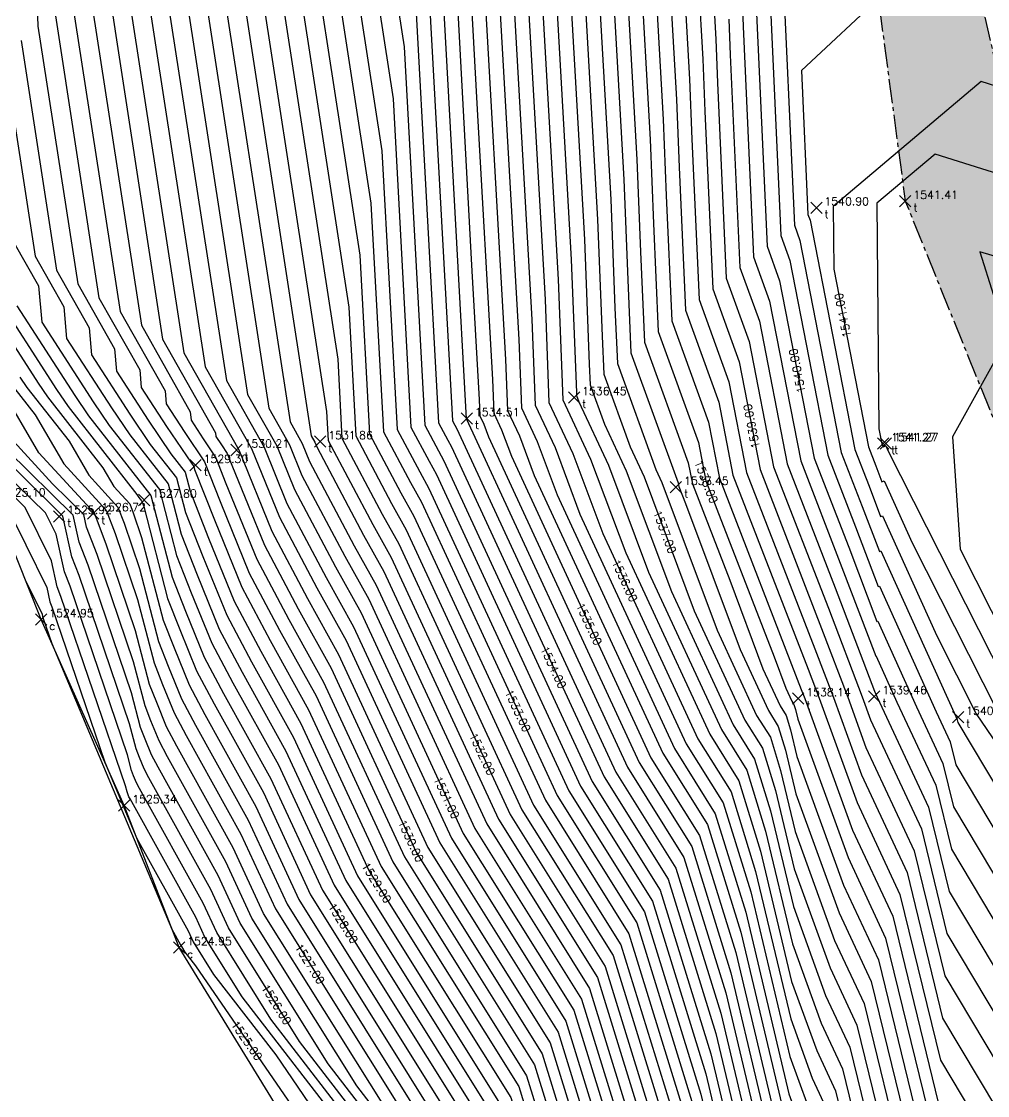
# Model space of a CAD drawing. Header units: metres. Extents: x 1097510 to 2158594, y 877039 to 1751652.
# Drawn here: x 1097671.12 to 1097701.29, y 877115.03 to 877148.58 of the extents above; entities that cross this region are included whole.
import ezdxf

# ---------------------------------------------------------------- set-up
doc = ezdxf.new("R2010")
doc.units = ezdxf.units.M
doc.linetypes.add('CENTER2', pattern=[1.125, 0.75, -0.125, 0.125, -0.125])
for name, color, linetype in [('C-TOPO-MAJR', 9, 'Continuous'), ('C-TOPO-MINR', 8, 'Continuous'), ('V-NODE', 1, 'Continuous'), ('V-NODE-TEXT', 11, 'Continuous'), ('Via', 7, 'CENTER2')]:
    doc.layers.add(name, color=color, linetype=linetype)
doc.styles.get("Standard").update_dxf_attribs({"font": 'simplex.shx'})

# ---------------------------------------------------------------- blocks, each defined once
blk = doc.blocks.new('*U7')
at = {"color": 0, "linetype": 'ByBlock', "lineweight": -2, "transparency": 16777216}
for p, q in [((-0.71, -0.71), (0.71, 0.71)), ((-0.71, 0.71), (0.71, -0.71))]:
    blk.add_line(p, q, dxfattribs=at)

msp = doc.modelspace()

# ---------------------------------------------------------------- hatches: boundary and pattern name
at = {"layer": 'Via', "transparency": 33554602}
h = msp.add_hatch(dxfattribs=at)
h.set_pattern_fill('AR-CONC', color=9, scale=0.01)
h.paths.add_polyline_path([(1097743.406, 877209.884), (1097742.789, 877207.774), (1097739.23, 877201.65), (1097731.624, 877194.237), (1097728.844, 877192.061), (1097723.938, 877187.976), (1097713.661, 877183.589), (1097708.774, 877180.942), (1097704.197, 877177.294), (1097702.283, 877175.792), (1097698.494, 877169.681), (1097697.048, 877167.117), (1097696.739, 877163), (1097696.405, 877157.375), (1097697.261, 877153.918), (1097698.725, 877142.966), (1097702.195, 877134.401), (1097704.278, 877131.959), (1097702.854, 877143.121), (1097701.527, 877147.394), (1097700.771, 877150.597), (1097699.626, 877157.377), (1097700.517, 877161.414), (1097700.209, 877165.197), (1097701.923, 877167.962), (1097702.662, 877170.388), (1097705.585, 877173.118), (1097707.902, 877176.215), (1097715.868, 877180.484), (1097721.42, 877182.884), (1097726.789, 877184.65), (1097730.424, 877188.426), (1097731.775, 877190.234), (1097734.3, 877192.055), (1097739.871, 877197.714), (1097745.847, 877205.636), (1097747.847, 877204.842), (1097752.597, 877208.238), (1097748.356, 877212.762), (1097746.929, 877210.428)])

# ---------------------------------------------------------------- linework, layer by layer
at = {"color": 7, "true_color": 0xf0f0f0, "elevation": 1524.878, "flags": 128}
msp.add_lwpolyline([(1097726.491, 877180.653), (1097717.986, 877167.963), (1097718.674, 877156.953), (1097720.55, 877148.199), (1097723.179, 877131.191), (1097727.699, 877108.578), (1097724.844, 877103.697), (1097712.386, 877106.545), (1097707.255, 877107.95), (1097699.484, 877109.577), (1097694.98, 877110.431), (1097691.399, 877111.264), (1097684.838, 877112.8), (1097681.402, 877113.693), (1097679.102, 877114.672), (1097676.039, 877119.653), (1097674.323, 877124.089), (1097671.729, 877129.899), (1097670.225, 877133.67)], dxfattribs=at)
at = {"layer": 'C-TOPO-MAJR', "color": 32, "linetype": 'Continuous', "lineweight": -3, "flags": 128}
for points, elevation in [([(1097697.526, 877183.166), (1097683.698, 877171.704), (1097681.858, 877171.351), (1097678.166, 877169.962), (1097677.544, 877169.242), (1097676.36, 877168.287), (1097676.193, 877168.277), (1097676.084, 877168.234), (1097675.711, 877167.145), (1097675.726, 877166.85), (1097675.725, 877166.478), (1097675.624, 877166.293), (1097675.824, 877165.232), (1097675.415, 877164.479), (1097675.843, 877152.066), (1097678.178, 877136.933), (1097679.091, 877135.322), (1097679.643, 877133.966), (1097680.928, 877131.548), (1097681.727, 877130.108), (1097684.914, 877123.222), (1097688.368, 877117.698), (1097690.274, 877111.527)], 1531), ([(1097697.378, 877179.648), (1097685.829, 877169.961), (1097682.405, 877167.123), (1097680.494, 877166.756), (1097680.468, 877166.744), (1097680.689, 877166.299), (1097680.534, 877166.007), (1097680.531, 877164.999), (1097679.931, 877163.9), (1097680.046, 877163.287), (1097679.811, 877162.853), (1097680.058, 877155.695), (1097682.031, 877142.91), (1097682.421, 877135.768), (1097683.263, 877134.184), (1097683.607, 877133.564), (1097687.848, 877124.401), (1097690.334, 877120.426), (1097692.182, 877114.443)], 1533), ([(1097693.337, 877177.939), (1097683.052, 877169.414), (1097680.977, 877169.015), (1097679.226, 877168.356), (1097678.516, 877167.535), (1097678.123, 877167.218), (1097678.132, 877167.03), (1097678.128, 877165.739), (1097677.778, 877165.096), (1097677.935, 877164.26), (1097677.613, 877163.666), (1097677.951, 877153.881), (1097680.648, 877136.402), (1097680.697, 877135.497), (1097682.096, 877132.866), (1097682.667, 877131.836), (1097686.381, 877123.811), (1097689.351, 877119.062), (1097691.559, 877111.914)], 1532), ([(1097697.02, 877177.668), (1097683.363, 877166.213), (1097683.29, 877165.681), (1097683.117, 877164.887), (1097682.935, 877164.544), (1097682.934, 877164.26), (1097682.085, 877162.703), (1097682.158, 877162.315), (1097682.009, 877162.041), (1097682.165, 877157.51), (1097683.414, 877149.419), (1097684.145, 877136.039), (1097684.43, 877135.502), (1097684.547, 877135.292), (1097689.315, 877124.991), (1097691.316, 877121.79), (1097692.805, 877116.971), (1097694.324, 877110.584)], 1534), ([(1097700.641, 877177.338), (1097696.941, 877174.141), (1097696.305, 877173.708), (1097688.476, 877167.141), (1097688.434, 877166.836), (1097688.17, 877165.624), (1097686.974, 877162.868), (1097686.858, 877162.097), (1097686.47, 877160.839), (1097686.339, 877160.411), (1097686.32, 877160.115), (1097687.47, 877139.897), (1097687.594, 877136.681), (1097688.34, 877135.09), (1097689.278, 877132.588), (1097692.248, 877126.17), (1097693.282, 877124.517), (1097694.051, 877122.029), (1097695.145, 877117.427), (1097695.817, 877115.576), (1097696.318, 877114.502)], 1536), ([(1097696.663, 877175.688), (1097685.919, 877166.677), (1097685.862, 877166.259), (1097685.5, 877164.595), (1097685.047, 877163.553), (1097685.004, 877163.262), (1097684.753, 877162.45), (1097684.239, 877161.506), (1097684.269, 877161.343), (1097684.207, 877161.228), (1097684.272, 877159.325), (1097684.797, 877155.927), (1097685.338, 877146.015), (1097685.829, 877137.396), (1097685.869, 877136.343), (1097686.113, 877135.822), (1097686.421, 877135.002), (1097690.781, 877125.581), (1097692.299, 877123.153), (1097693.428, 877119.5), (1097695.035, 877112.744)], 1535), ([(1097670.891, 877165.55), (1097671.123, 877163.109), (1097671.629, 877148.436), (1097672.871, 877140.385), (1097674.021, 877138.353), (1097674.081, 877137.658), (1097675.071, 877136.124), (1097675.781, 877135.076), (1097676.231, 877134.502), (1097676.384, 877133.912), (1097676.961, 877132.442), (1097677.763, 877130.475), (1097678.594, 877128.912), (1097679.847, 877126.652), (1097681.981, 877122.042), (1097686.403, 877114.971), (1097687.247, 877112.236), (1097689.327, 877105.87), (1097690.223, 877102.5), (1097692.352, 877096.639), (1097692.308, 877096.031), (1097693.773, 877091.547), (1097695.113, 877088.137), (1097696.319, 877085.46)], 1529), ([(1097688.212, 877158.214), (1097689.112, 877142.397), (1097689.252, 877138.753), (1097689.306, 877137.561), (1097690.128, 877135.293), (1097690.566, 877134.359), (1097692.135, 877130.173), (1097693.715, 877126.76), (1097694.265, 877125.881), (1097694.673, 877124.557), (1097695.256, 877122.11), (1097696.377, 877119.019), (1097697.214, 877117.228), (1097699.063, 877109.657)], 1537), ([(1097690.105, 877156.314), (1097690.754, 877144.898), (1097690.855, 877142.268), (1097691.007, 877138.893), (1097692.263, 877135.428), (1097692.497, 877134.229), (1097694.627, 877128.733), (1097694.992, 877127.758), (1097695.182, 877127.35), (1097695.247, 877127.245), (1097695.296, 877127.086), (1097695.366, 877126.793), (1097696.937, 877122.463), (1097698.11, 877119.953), (1097699.687, 877113.497)], 1538), ([(1097691.997, 877154.414), (1097692.396, 877147.399), (1097692.458, 877145.783), (1097692.708, 877140.225), (1097693.531, 877137.953), (1097694.188, 877134.585), (1097696.112, 877129.624), (1097696.929, 877127.474), (1097697.497, 877125.906), (1097699.006, 877122.678), (1097699.959, 877118.773), (1097703.262, 877113.243)], 1539), ([(1097673.736, 877150.251), (1097675.525, 877138.659), (1097677.18, 877135.735), (1097677.19, 877135.616), (1097677.36, 877135.354), (1097677.54, 877135.087), (1097677.682, 877134.725), (1097678.703, 877132.22), (1097679.761, 877130.23), (1097680.787, 877128.38), (1097683.448, 877122.632), (1097687.385, 877116.335), (1097688.761, 877111.882)], 1530), ([(1097694.061, 877149.297), (1097694.409, 877141.557), (1097694.8, 877140.478), (1097695.88, 877134.941), (1097696.957, 877132.163), (1097697.839, 877129.843), (1097697.865, 877129.853), (1097699.075, 877127.171), (1097699.901, 877125.403), (1097700.232, 877124.049), (1097705.429, 877115.346)], 1540), ([(1097701.811, 877146.479), (1097701.091, 877146.704), (1097696.472, 877142.8), (1097696.49, 877140.845), (1097697.572, 877135.298), (1097697.803, 877134.702), (1097697.992, 877134.204), (1097698.067, 877134.231), (1097698.939, 877132.298), (1097701.584, 877127.066)], 1541), ([(1097670.971, 877139.701), (1097672.782, 877136.894), (1097673.213, 877136.259), (1097675.157, 877133.777), (1097675.821, 877131.227), (1097676.24, 877130.159), (1097676.823, 877128.73), (1097677.427, 877127.594), (1097678.907, 877124.925), (1097680.514, 877121.452), (1097685.42, 877113.607), (1097685.734, 877112.59), (1097686.507, 877110.223), (1097687.714, 877105.684), (1097689.237, 877101.49), (1097689.165, 877100.468), (1097690.28, 877097.051), (1097691.302, 877094.453), (1097692.22, 877092.414)], 1528), ([(1097670.644, 877137.443), (1097671.542, 877136.297), (1097672.439, 877134.761), (1097673.762, 877133.317), (1097674.041, 877132.583), (1097674.743, 877130.521), (1097675.258, 877128.543), (1097675.519, 877127.876), (1097675.883, 877126.984), (1097676.259, 877126.276), (1097677.967, 877123.197), (1097679.047, 877120.863), (1097683.378, 877113.937), (1097684.109, 877112.989), (1097685.205, 877108.867), (1097686.123, 877106.34), (1097686.021, 877104.905), (1097686.788, 877102.556), (1097687.491, 877100.769), (1097688.122, 877099.367)], 1527), ([(1097684.024, 877106.321), (1097683.679, 877107.086), (1097683.296, 877108.061), (1097682.877, 877109.343), (1097683.009, 877111.19), (1097682.697, 877112.05), (1097682.324, 877113.454), (1097679.8, 877116.724), (1097677.581, 877120.273), (1097677.027, 877121.469), (1097675.092, 877124.958), (1097674.943, 877125.239), (1097674.798, 877125.593), (1097674.694, 877125.858), (1097674.49, 877126.644), (1097672.913, 877131.274), (1097672.691, 877131.856), (1097672.403, 877133.131), (1097669.915, 877135.582), (1097669.395, 877136.087)], 1526), ([(1097671.241, 877131.123), (1097671.758, 877130.066), (1097671.775, 877129.992), (1097671.785, 877129.964), (1097672.061, 877129.156), (1097675.816, 877120.23), (1097676.087, 877119.741), (1097676.114, 877119.683), (1097676.221, 877119.511), (1097676.55, 877119.085), (1097679.777, 877114.385), (1097679.734, 877113.78), (1097679.804, 877113.566), (1097679.868, 877113.402), (1097679.926, 877113.274)], 1525)]:
    msp.add_lwpolyline(points, dxfattribs=dict(at, elevation=elevation))
at = {"layer": 'C-TOPO-MINR', "color": 8, "linetype": 'Continuous', "lineweight": -3, "flags": 128}
for points, elevation in [([(1097696.691, 877183.79), (1097684.183, 877173.423), (1097682.519, 877173.102), (1097677.371, 877171.166), (1097676.814, 877170.522), (1097675.756, 877169.668), (1097675.285, 877169.639), (1097674.979, 877169.518), (1097674.294, 877167.514), (1097674.114, 877167.344), (1097674.12, 877166.6), (1097674.24, 877165.961), (1097673.767, 877165.089), (1097674.263, 877150.705), (1097676.188, 877138.228), (1097677.901, 877135.202), (1097678.938, 877132.657), (1097680.053, 877130.559), (1097681.022, 877128.812), (1097683.814, 877122.779), (1097687.631, 877116.676), (1097689.139, 877111.793)], 1530.25), ([(1097696.969, 877183.582), (1097684.022, 877172.85), (1097682.298, 877172.518), (1097677.636, 877170.765), (1097677.057, 877170.096), (1097675.957, 877169.207), (1097675.588, 877169.185), (1097675.347, 877169.09), (1097674.626, 877166.981), (1097674.576, 877166.934), (1097674.578, 877166.728), (1097674.768, 877165.718), (1097674.316, 877164.886), (1097674.79, 877151.158), (1097676.851, 877137.796), (1097678.297, 877135.242), (1097679.173, 877133.093), (1097680.345, 877130.889), (1097681.257, 877129.244), (1097684.181, 877122.927), (1097687.877, 877117.017), (1097689.518, 877111.704)], 1530.5), ([(1097697.248, 877183.374), (1097683.86, 877172.277), (1097682.078, 877171.935), (1097677.901, 877170.363), (1097677.3, 877169.669), (1097676.159, 877168.747), (1097675.89, 877168.731), (1097675.715, 877168.662), (1097675.119, 877166.917), (1097675.125, 877166.805), (1097675.124, 877166.663), (1097675.086, 877166.593), (1097675.296, 877165.475), (1097674.866, 877164.683), (1097675.317, 877151.612), (1097677.515, 877137.365), (1097678.694, 877135.282), (1097679.408, 877133.529), (1097680.637, 877131.218), (1097681.492, 877129.676), (1097684.548, 877123.074), (1097688.122, 877117.358), (1097689.896, 877111.616)], 1530.75), ([(1097697.805, 877182.958), (1097683.537, 877171.132), (1097681.638, 877170.767), (1097678.431, 877169.56), (1097677.787, 877168.815), (1097676.562, 877167.827), (1097676.495, 877167.823), (1097676.452, 877167.806), (1097676.304, 877167.373), (1097676.328, 877166.895), (1097676.326, 877166.293), (1097676.162, 877165.994), (1097676.351, 877164.989), (1097675.965, 877164.276), (1097676.37, 877152.519), (1097678.842, 877136.502), (1097679.487, 877135.362), (1097679.878, 877134.402), (1097681.22, 877131.877), (1097681.962, 877130.54), (1097685.281, 877123.369), (1097688.614, 877118.039), (1097690.653, 877111.439)], 1531.25), ([(1097697.092, 877181.929), (1097683.375, 877170.559), (1097681.417, 877170.183), (1097678.696, 877169.159), (1097678.03, 877168.389), (1097676.902, 877167.479), (1097676.929, 877166.94), (1097676.926, 877166.109), (1097676.701, 877165.695), (1097676.879, 877164.746), (1097676.514, 877164.073), (1097676.897, 877152.973), (1097679.505, 877136.071), (1097679.884, 877135.401), (1097680.113, 877134.838), (1097681.512, 877132.207), (1097682.197, 877130.972), (1097685.648, 877123.516), (1097688.859, 877118.38), (1097691.031, 877111.35)], 1531.5), ([(1097697.556, 877180.638), (1097689.583, 877173.95), (1097682.728, 877168.268), (1097680.536, 877167.847), (1097679.756, 877167.553), (1097679.291, 877167.016), (1097679.383, 877166.831), (1097679.334, 877166.739), (1097679.329, 877165.369), (1097678.855, 877164.498), (1097678.991, 877163.773), (1097678.712, 877163.26), (1097679.004, 877154.788), (1097681.339, 877139.656), (1097681.559, 877135.633), (1097682.679, 877133.525), (1097683.137, 877132.7), (1097687.114, 877124.106), (1097689.842, 877119.744), (1097691.871, 877113.178)], 1532.5), ([(1097695.214, 877179.934), (1097683.213, 877169.986), (1097681.197, 877169.599), (1097678.961, 877168.758), (1097678.273, 877167.962), (1097677.513, 877167.348), (1097677.531, 877166.985), (1097677.527, 877165.924), (1097677.239, 877165.396), (1097677.407, 877164.503), (1097677.064, 877163.87), (1097677.424, 877153.427), (1097680.168, 877135.639), (1097680.28, 877135.441), (1097680.348, 877135.275), (1097681.804, 877132.536), (1097682.432, 877131.404), (1097686.014, 877123.664), (1097689.105, 877118.721), (1097691.403, 877111.282)], 1531.75), ([(1097697.467, 877180.143), (1097687.706, 877171.956), (1097682.566, 877167.696), (1097680.316, 877167.263), (1097680.021, 877167.152), (1097679.845, 877166.949), (1097680.036, 877166.565), (1097679.934, 877166.373), (1097679.93, 877165.184), (1097679.393, 877164.199), (1097679.519, 877163.53), (1097679.262, 877163.057), (1097679.531, 877155.242), (1097681.685, 877141.283), (1097681.99, 877135.7), (1097682.971, 877133.854), (1097683.372, 877133.132), (1097687.481, 877124.254), (1097690.088, 877120.085), (1097692.026, 877113.81)], 1532.75), ([(1097697.288, 877179.153), (1097683.952, 877167.967), (1097682.243, 877166.55), (1097681.29, 877166.367), (1097681.197, 877166.325), (1097681.342, 877166.033), (1097681.134, 877165.641), (1097681.132, 877164.814), (1097680.47, 877163.6), (1097680.574, 877163.044), (1097680.361, 877162.65), (1097680.585, 877156.149), (1097682.376, 877144.537), (1097682.852, 877135.836), (1097683.555, 877134.513), (1097683.842, 877133.996), (1097688.214, 877124.548), (1097690.579, 877120.767), (1097692.338, 877115.075), (1097693.352, 877110.81)], 1533.25), ([(1097697.199, 877178.658), (1097682.085, 877165.98), (1097682.084, 877165.978), (1097681.925, 877165.906), (1097681.995, 877165.767), (1097681.735, 877165.275), (1097681.732, 877164.63), (1097681.008, 877163.301), (1097681.102, 877162.801), (1097680.91, 877162.447), (1097681.111, 877156.603), (1097682.722, 877146.164), (1097683.283, 877135.904), (1097683.847, 877134.843), (1097684.077, 877134.428), (1097688.581, 877124.696), (1097690.825, 877121.108), (1097692.493, 877115.707), (1097693.676, 877110.734)], 1533.5), ([(1097697.11, 877178.163), (1097682.724, 877166.097), (1097682.647, 877165.537), (1097682.633, 877165.473), (1097682.335, 877164.909), (1097682.333, 877164.445), (1097681.547, 877163.002), (1097681.63, 877162.558), (1097681.459, 877162.244), (1097681.638, 877157.056), (1097683.068, 877147.791), (1097683.714, 877135.971), (1097684.138, 877135.172), (1097684.312, 877134.86), (1097688.948, 877124.843), (1097691.071, 877121.449), (1097692.649, 877116.339), (1097694, 877110.659)], 1533.75), ([(1097700.593, 877177.704), (1097697.089, 877174.677), (1097696.395, 877174.203), (1097687.837, 877167.025), (1097687.791, 877166.692), (1097687.502, 877165.367), (1097686.493, 877163.039), (1097686.394, 877162.388), (1097685.861, 877160.658), (1097685.849, 877160.618), (1097685.847, 877160.59), (1097687.06, 877139.271), (1097687.163, 877136.596), (1097687.783, 877135.273), (1097688.563, 877133.191), (1097691.881, 877126.023), (1097693.036, 877124.176), (1097693.895, 877121.397), (1097695.117, 877116.257), (1097695.677, 877114.715)], 1535.75), ([(1097696.931, 877177.173), (1097684.002, 877166.329), (1097683.933, 877165.825), (1097683.601, 877164.302), (1097683.535, 877164.178), (1097683.535, 877164.075), (1097682.623, 877162.403), (1097682.686, 877162.072), (1097682.558, 877161.837), (1097682.692, 877157.964), (1097683.759, 877151.046), (1097684.576, 877136.107), (1097684.722, 877135.831), (1097684.782, 877135.724), (1097689.681, 877125.138), (1097691.562, 877122.131), (1097692.961, 877117.603), (1097694.648, 877110.508)], 1534.25), ([(1097696.842, 877176.678), (1097684.641, 877166.445), (1097684.576, 877165.97), (1097684.164, 877164.081), (1097684.084, 877163.896), (1097684.076, 877163.844), (1097684.032, 877163.7), (1097683.162, 877162.104), (1097683.214, 877161.829), (1097683.108, 877161.634), (1097683.219, 877158.418), (1097684.105, 877152.673), (1097685.007, 877136.174), (1097685.014, 877136.161), (1097685.017, 877136.156), (1097690.048, 877125.286), (1097691.808, 877122.472), (1097693.116, 877118.236), (1097694.972, 877110.433)], 1534.5), ([(1097700.148, 877176.506), (1097696.792, 877173.606), (1097696.216, 877173.213), (1097689.115, 877167.257), (1097689.077, 877166.981), (1097688.837, 877165.881), (1097687.456, 877162.696), (1097687.322, 877161.806), (1097687.079, 877161.02), (1097686.83, 877160.205), (1097686.793, 877159.639), (1097687.881, 877140.522), (1097688.025, 877136.765), (1097688.896, 877134.908), (1097689.992, 877131.984), (1097692.615, 877126.318), (1097693.528, 877124.858), (1097694.206, 877122.661), (1097695.173, 877118.598), (1097695.957, 877116.436), (1097696.542, 877115.184), (1097697.835, 877109.89)], 1536.25), ([(1097696.752, 877176.183), (1097685.28, 877166.561), (1097685.219, 877166.114), (1097684.832, 877164.338), (1097684.566, 877163.725), (1097684.54, 877163.553), (1097684.393, 877163.075), (1097683.7, 877161.805), (1097683.741, 877161.586), (1097683.657, 877161.431), (1097683.746, 877158.871), (1097684.451, 877154.3), (1097685.179, 877140.965), (1097685.418, 877136.771), (1097685.438, 877136.258), (1097685.557, 877136.005), (1097685.706, 877135.606), (1097690.415, 877125.433), (1097692.053, 877122.812), (1097693.272, 877118.868), (1097695.007, 877111.574)], 1534.75), ([(1097691.46, 877175.945), (1097682.89, 877168.841), (1097680.756, 877168.431), (1097679.491, 877167.955), (1097678.759, 877167.109), (1097678.733, 877167.087), (1097678.734, 877167.075), (1097678.729, 877165.554), (1097678.316, 877164.797), (1097678.463, 877164.017), (1097678.163, 877163.463), (1097678.477, 877154.334), (1097680.993, 877138.029), (1097681.128, 877135.565), (1097682.388, 877133.195), (1097682.902, 877132.268), (1097686.748, 877123.959), (1097689.597, 877119.403), (1097691.715, 877112.546)], 1532.25), ([(1097699.656, 877175.673), (1097696.644, 877173.071), (1097696.127, 877172.718), (1097689.754, 877167.373), (1097689.72, 877167.125), (1097689.505, 877166.138), (1097687.938, 877162.525), (1097687.785, 877161.514), (1097687.689, 877161.201), (1097687.32, 877159.998), (1097687.266, 877159.164), (1097688.291, 877141.147), (1097688.451, 877136.996), (1097688.455, 877136.895), (1097688.524, 877136.704), (1097689.453, 877134.725), (1097690.706, 877131.38), (1097692.981, 877126.465), (1097693.773, 877125.199), (1097694.362, 877123.293), (1097695.2, 877119.769), (1097696.097, 877117.297), (1097696.766, 877115.865), (1097698.245, 877109.812)], 1536.5), ([(1097696.574, 877175.193), (1097686.558, 877166.793), (1097686.505, 877166.403), (1097686.167, 877164.853), (1097685.529, 877163.382), (1097685.467, 877162.971), (1097685.114, 877161.824), (1097684.777, 877161.206), (1097684.797, 877161.1), (1097684.756, 877161.024), (1097684.799, 877159.779), (1097685.142, 877157.554), (1097685.497, 877151.065), (1097686.239, 877138.021), (1097686.3, 877136.427), (1097686.67, 877135.639), (1097687.135, 877134.398), (1097691.148, 877125.728), (1097692.545, 877123.494), (1097693.583, 877120.132), (1097695.062, 877113.915)], 1535.25), ([(1097697.238, 877175.212), (1097696.484, 877174.698), (1097687.198, 877166.909), (1097687.148, 877166.547), (1097686.835, 877165.11), (1097686.011, 877163.211), (1097685.931, 877162.679), (1097685.475, 877161.199), (1097685.316, 877160.907), (1097685.325, 877160.857), (1097685.306, 877160.821), (1097685.326, 877160.232), (1097685.488, 877159.181), (1097685.656, 877156.114), (1097686.649, 877138.646), (1097686.731, 877136.512), (1097687.226, 877135.456), (1097687.849, 877133.795), (1097691.515, 877125.875), (1097692.79, 877123.835), (1097693.739, 877120.764), (1097695.09, 877115.086), (1097695.537, 877113.854)], 1535.5), ([(1097701.309, 877163.746), (1097701.27, 877162.553), (1097700.201, 877158.213), (1097700.184, 877157.715), (1097700.334, 877157.48), (1097700.348, 877156.882), (1097700.177, 877155.757), (1097700.148, 877154.286), (1097697.381, 877154.461), (1097694.545, 877154.895), (1097694.362, 877152.039), (1097694.448, 877150.525), (1097694.462, 877150.176), (1097694.834, 877141.89), (1097695.117, 877141.11), (1097696.303, 877135.031), (1097697.169, 877132.798), (1097697.877, 877130.934), (1097697.915, 877130.947), (1097699.688, 877127.02), (1097700.125, 877126.084), (1097700.3, 877125.367), (1097705.971, 877115.872)], 1540.25), ([(1097701.445, 877162.115), (1097700.642, 877158.854), (1097700.612, 877157.975), (1097700.876, 877157.559), (1097700.901, 877156.503), (1097700.6, 877154.514), (1097700.548, 877151.915), (1097695.66, 877152.226), (1097694.885, 877152.344), (1097694.835, 877151.564), (1097694.859, 877151.15), (1097694.862, 877151.055), (1097695.26, 877142.223), (1097695.434, 877141.741), (1097696.726, 877135.12), (1097697.38, 877133.432), (1097697.915, 877132.024), (1097697.966, 877132.042), (1097700.301, 877126.869), (1097700.349, 877126.766), (1097700.369, 877126.686), (1097706.512, 877116.397)], 1540.5), ([(1097687.739, 877158.689), (1097688.702, 877141.772), (1097688.851, 877137.874), (1097688.881, 877137.228), (1097689.326, 877135.999), (1097690.009, 877134.542), (1097691.421, 877130.777), (1097693.348, 877126.613), (1097694.019, 877125.54), (1097694.518, 877123.925), (1097695.228, 877120.939), (1097696.237, 877118.158), (1097696.99, 877116.546), (1097698.654, 877109.734)], 1536.75), ([(1097688.685, 877157.739), (1097689.523, 877143.023), (1097689.653, 877139.632), (1097689.731, 877137.894), (1097690.929, 877134.588), (1097691.122, 877134.176), (1097692.849, 877129.569), (1097694.081, 877126.907), (1097694.51, 877126.222), (1097694.829, 877125.19), (1097695.283, 877123.281), (1097696.517, 877119.88), (1097697.438, 877117.909), (1097699.473, 877109.579)], 1537.25), ([(1097689.159, 877157.264), (1097689.933, 877143.648), (1097690.054, 877140.51), (1097690.156, 877138.227), (1097691.628, 877134.166), (1097691.651, 877134.051), (1097691.855, 877133.524), (1097693.564, 877128.966), (1097694.448, 877127.055), (1097694.756, 877126.563), (1097694.985, 877125.822), (1097695.311, 877124.452), (1097696.657, 877120.741), (1097697.662, 877118.59), (1097699.55, 877110.859)], 1537.5), ([(1097689.632, 877156.789), (1097690.344, 877144.273), (1097690.454, 877141.389), (1097690.582, 877138.56), (1097691.945, 877134.797), (1097692.074, 877134.14), (1097693.241, 877131.129), (1097694.278, 877128.362), (1097694.815, 877127.202), (1097695.002, 877126.904), (1097695.141, 877126.454), (1097695.338, 877125.622), (1097696.797, 877121.602), (1097697.886, 877119.271), (1097699.618, 877112.178)], 1537.75), ([(1097701.454, 877156.124), (1097701.022, 877153.271), (1097700.97, 877150.637), (1097701.065, 877149.35), (1097698.092, 877149.498), (1097695.483, 877147.045), (1097695.685, 877142.556), (1097695.752, 877142.372), (1097697.149, 877135.209), (1097697.592, 877134.067), (1097697.954, 877133.114), (1097698.016, 877133.136), (1097699.706, 877129.394), (1097700.941, 877126.951), (1097701.942, 877125.485)], 1540.75), ([(1097690.578, 877155.839), (1097691.165, 877145.523), (1097691.256, 877143.146), (1097691.432, 877139.226), (1097692.58, 877136.06), (1097692.92, 877134.318), (1097695.477, 877127.719), (1097695.585, 877127.436), (1097697.077, 877123.323), (1097698.334, 877120.634), (1097699.755, 877114.816)], 1538.25), ([(1097691.051, 877155.364), (1097691.575, 877146.148), (1097691.657, 877144.025), (1097691.857, 877139.559), (1097692.897, 877136.691), (1097693.343, 877134.407), (1097695.689, 877128.354), (1097696.033, 877127.448), (1097697.217, 877124.184), (1097698.558, 877121.315), (1097699.823, 877116.135), (1097702.178, 877112.191)], 1538.5), ([(1097691.524, 877154.889), (1097691.985, 877146.774), (1097692.057, 877144.904), (1097692.283, 877139.892), (1097693.214, 877137.322), (1097693.765, 877134.496), (1097695.9, 877128.989), (1097696.481, 877127.461), (1097697.357, 877125.045), (1097698.782, 877121.997), (1097699.891, 877117.454), (1097702.72, 877112.717)], 1538.75), ([(1097692.47, 877153.939), (1097692.806, 877148.024), (1097692.859, 877146.661), (1097693.133, 877140.558), (1097693.849, 877138.585), (1097694.611, 877134.674), (1097696.323, 877130.259), (1097697.376, 877127.486), (1097697.637, 877126.767), (1097699.23, 877123.359), (1097700.028, 877120.092), (1097703.803, 877113.768)], 1539.25), ([(1097673.209, 877149.797), (1097674.861, 877139.091), (1097676.39, 877136.389), (1097676.413, 877136.126), (1097676.787, 877135.546), (1097677.188, 877134.956), (1097677.502, 877134.154), (1097678.468, 877131.784), (1097679.469, 877129.9), (1097680.552, 877127.948), (1097683.081, 877122.484), (1097687.14, 877115.994), (1097688.383, 877111.97)], 1529.75), ([(1097672.683, 877149.343), (1097674.198, 877139.522), (1097675.601, 877137.044), (1097675.636, 877136.637), (1097676.215, 877135.739), (1097676.835, 877134.824), (1097677.322, 877133.583), (1097678.233, 877131.348), (1097679.178, 877129.571), (1097680.317, 877127.516), (1097682.714, 877122.337), (1097686.894, 877115.653), (1097688.004, 877112.059)], 1529.5), ([(1097693.627, 877149.274), (1097693.66, 877148.419), (1097693.984, 877141.224), (1097694.483, 877139.847), (1097695.457, 877134.852), (1097696.746, 877131.528), (1097697.8, 877128.753), (1097697.814, 877128.758), (1097698.462, 877127.323), (1097699.677, 877124.722), (1097700.164, 877122.73), (1097704.887, 877114.82)], 1539.75), ([(1097672.156, 877148.89), (1097673.535, 877139.953), (1097674.811, 877137.699), (1097674.858, 877137.148), (1097675.643, 877135.931), (1097676.423, 877134.78), (1097676.499, 877134.683), (1097676.525, 877134.583), (1097677.142, 877133.013), (1097677.998, 877130.911), (1097678.886, 877129.241), (1097680.082, 877127.084), (1097682.347, 877122.19), (1097686.648, 877115.312), (1097687.626, 877112.147)], 1529.25), ([(1097693.217, 877148.649), (1097693.259, 877147.54), (1097693.559, 877140.891), (1097694.166, 877139.216), (1097695.034, 877134.763), (1097696.535, 877130.893), (1097697.762, 877127.663), (1097697.764, 877127.663), (1097697.849, 877127.474), (1097699.453, 877124.04), (1097700.096, 877121.411), (1097704.345, 877114.294)], 1539.5), ([(1097671.102, 877147.982), (1097672.208, 877140.816), (1097673.231, 877139.008), (1097673.303, 877138.169), (1097674.499, 877136.316), (1097675.139, 877135.372), (1097675.963, 877134.321), (1097676.244, 877133.241), (1097676.781, 877131.871), (1097677.528, 877130.039), (1097678.302, 877128.582), (1097679.612, 877126.22), (1097681.614, 877121.895), (1097686.157, 877114.63), (1097686.869, 877112.324), (1097688.622, 877106.958), (1097689.596, 877103.296), (1097691.573, 877097.852), (1097691.522, 877097.14), (1097692.899, 877092.923), (1097694.161, 877089.716), (1097695.294, 877087.199)], 1528.75), ([(1097670.575, 877147.529), (1097671.544, 877141.248), (1097672.441, 877139.663), (1097672.526, 877138.679), (1097673.927, 877136.509), (1097674.497, 877135.668), (1097675.694, 877134.139), (1097676.103, 877132.57), (1097676.601, 877131.3), (1097677.293, 877129.602), (1097678.01, 877128.253), (1097679.377, 877125.789), (1097681.247, 877121.747), (1097685.911, 877114.289), (1097686.491, 877112.413), (1097687.917, 877108.047), (1097688.969, 877104.092), (1097690.795, 877099.064), (1097690.737, 877098.249), (1097692.026, 877094.299), (1097693.208, 877091.295), (1097694.269, 877088.937)], 1528.5), ([(1097702.746, 877143.47), (1097699.655, 877144.436), (1097697.839, 877142.901), (1097697.904, 877135.854), (1097697.995, 877135.387), (1097698.015, 877135.337), (1097698.03, 877135.295), (1097698.118, 877135.326), (1097698.173, 877135.203), (1097702.227, 877127.181)], 1541.25), ([(1097670.881, 877141.679), (1097671.652, 877140.318), (1097671.749, 877139.19), (1097673.355, 877136.702), (1097673.855, 877135.964), (1097675.426, 877133.958), (1097675.962, 877131.898), (1097676.421, 877130.73), (1097677.058, 877129.166), (1097677.719, 877127.923), (1097679.142, 877125.357), (1097680.881, 877121.6), (1097685.665, 877113.948), (1097686.112, 877112.502), (1097687.212, 877109.135), (1097688.341, 877104.888), (1097690.016, 877100.277), (1097689.951, 877099.359), (1097691.153, 877095.675), (1097692.255, 877092.874), (1097693.245, 877090.676)], 1528.25), ([(1097687.098, 877101.106), (1097686.538, 877102.349), (1097685.915, 877103.932), (1097685.235, 877106.015), (1097685.345, 877107.553), (1097684.578, 877109.663), (1097683.663, 877113.105), (1097682.483, 877114.634), (1097678.681, 877120.715), (1097677.732, 877122.765), (1097675.968, 877125.946), (1097675.648, 877126.548), (1097675.339, 877127.306), (1097675.117, 877127.872), (1097674.68, 877129.552), (1097673.759, 877132.255), (1097673.393, 877133.218), (1097671.659, 877135.112), (1097670.482, 877137.126), (1097670.002, 877137.738), (1097669.922, 877137.857), (1097667.812, 877141.127), (1097667.58, 877141.428)], 1526.75), ([(1097703.155, 877140.763), (1097701.05, 877141.38), (1097701.905, 877138.683), (1097700.201, 877135.605), (1097700.444, 877132.097), (1097702.871, 877127.296)], 1541.5), ([(1097669.416, 877140.722), (1097671.638, 877137.279), (1097671.928, 877136.851), (1097673.661, 877134.639), (1097674, 877134.059), (1097674.499, 877133.514), (1097674.604, 877133.237), (1097674.869, 877132.459), (1097675.539, 877129.885), (1097675.88, 877129.018), (1097676.353, 877127.857), (1097676.843, 877126.935), (1097678.437, 877124.061), (1097679.781, 877121.157), (1097684.928, 877112.925), (1097684.977, 877112.767), (1097685.097, 877112.4), (1097686.46, 877107.275), (1097687.68, 877103.915), (1097687.593, 877102.687), (1097688.534, 877099.804), (1097689.396, 877097.611), (1097690.171, 877095.891)], 1527.5), ([(1097670.194, 877140.211), (1097672.21, 877137.087), (1097672.57, 877136.555), (1097674.721, 877133.81), (1097674.781, 877133.708), (1097674.868, 877133.613), (1097674.886, 877133.565), (1097674.933, 877133.429), (1097675.68, 877130.556), (1097676.06, 877129.588), (1097676.588, 877128.293), (1097677.135, 877127.264), (1097678.672, 877124.493), (1097680.147, 877121.305), (1097685.174, 877113.266), (1097685.356, 877112.679), (1097685.802, 877111.311), (1097687.087, 877106.479), (1097688.459, 877102.702), (1097688.379, 877101.577), (1097689.407, 877098.427), (1097690.349, 877096.032), (1097691.196, 877094.152)], 1527.75), ([(1097685.048, 877104.582), (1097684.632, 877105.507), (1097684.169, 877106.685), (1097683.663, 877108.233), (1097683.787, 877109.978), (1097683.324, 877111.255), (1097682.77, 877113.337), (1097680.694, 877116.027), (1097677.947, 877120.42), (1097677.262, 877121.901), (1097675.384, 877125.287), (1097675.178, 877125.675), (1097674.978, 877126.164), (1097674.835, 877126.529), (1097674.553, 877127.613), (1097673.195, 877131.601), (1097672.921, 877132.322), (1097672.732, 877133.158), (1097670.679, 877135.179), (1097670.098, 877135.814), (1097669.319, 877137.147), (1097668.809, 877137.81)], 1526.25), ([(1097671.066, 877137.472), (1097671.286, 877137.147), (1097672.602, 877135.468), (1097673.22, 877134.41), (1097674.13, 877133.415), (1097674.322, 877132.91), (1097674.806, 877131.49), (1097675.398, 877129.214), (1097675.7, 877128.447), (1097676.118, 877127.421), (1097676.551, 877126.605), (1097678.202, 877123.629), (1097679.414, 877121.01), (1097684.273, 877113.24), (1097684.556, 877112.873), (1097685.833, 877108.071), (1097686.902, 877105.127), (1097686.807, 877103.796), (1097687.661, 877101.18), (1097688.444, 877099.19), (1097689.147, 877097.629)], 1527.25), ([(1097682.999, 877108.059), (1097682.727, 877108.665), (1097682.423, 877109.437), (1097682.092, 877110.452), (1097682.23, 877112.403), (1097682.069, 877112.846), (1097681.877, 877113.57), (1097678.905, 877117.421), (1097677.214, 877120.125), (1097676.792, 877121.037), (1097674.8, 877124.628), (1097674.708, 877124.803), (1097674.618, 877125.023), (1097674.553, 877125.187), (1097674.426, 877125.675), (1097672.631, 877130.946), (1097672.462, 877131.39), (1097672.196, 877132.568), (1097671.87, 877133.234), (1097669.626, 877135.412)], 1525.75), ([(1097686.073, 877102.844), (1097685.585, 877103.928), (1097685.042, 877105.308), (1097684.449, 877107.124), (1097684.566, 877108.765), (1097683.951, 877110.459), (1097683.216, 877113.221), (1097681.589, 877115.331), (1097678.314, 877120.568), (1097677.497, 877122.333), (1097675.676, 877125.617), (1097675.413, 877126.112), (1097675.159, 877126.735), (1097674.976, 877127.2), (1097674.616, 877128.582), (1097673.477, 877131.928), (1097673.15, 877132.789), (1097673.06, 877133.184), (1097672.088, 877134.142), (1097670.879, 877135.463)], 1526.5), ([(1097681.975, 877109.798), (1097681.774, 877110.244), (1097681.55, 877110.813), (1097681.306, 877111.561), (1097681.452, 877113.615), (1097681.442, 877113.642), (1097681.431, 877113.686), (1097678.011, 877118.117), (1097676.847, 877119.978), (1097676.557, 877120.605), (1097674.509, 877124.299), (1097674.472, 877124.367), (1097674.438, 877124.452), (1097674.413, 877124.516), (1097674.363, 877124.705), (1097672.349, 877130.619), (1097672.233, 877130.924), (1097672.05, 877131.734), (1097671.234, 877133.403), (1097669.858, 877134.738)], 1525.5), ([(1097670.09, 877134.064), (1097670.597, 877133.571), (1097671.904, 877130.9), (1097672.004, 877130.458), (1097672.067, 877130.292), (1097673.719, 877125.441), (1097674.721, 877123.059), (1097676.322, 877120.173), (1097676.48, 877119.831), (1097677.116, 877118.814), (1097679.056, 877116.3), (1097680.616, 877114.027), (1097680.52, 877112.671), (1097680.677, 877112.189), (1097680.821, 877111.823), (1097680.95, 877111.536)], 1525.25)]:
    msp.add_lwpolyline(points, dxfattribs=dict(at, elevation=elevation))
at = {"layer": 'Via', "color": 7, "true_color": 0xf0f0f0, "elevation": 1540, "flags": 128}
msp.add_lwpolyline([(1097743.406, 877209.884), (1097742.789, 877207.774), (1097739.23, 877201.65), (1097731.624, 877194.237), (1097728.844, 877192.061), (1097723.938, 877187.976), (1097713.661, 877183.589), (1097708.774, 877180.942), (1097704.197, 877177.294), (1097702.283, 877175.792), (1097698.494, 877169.681), (1097697.048, 877167.117), (1097696.739, 877163), (1097696.405, 877157.375), (1097697.261, 877153.918), (1097698.725, 877142.966), (1097702.195, 877134.401), (1097704.278, 877131.959), (1097702.854, 877143.121), (1097701.527, 877147.394), (1097700.771, 877150.597), (1097699.626, 877157.377), (1097700.517, 877161.414), (1097700.209, 877165.197), (1097701.923, 877167.962), (1097702.662, 877170.388), (1097705.585, 877173.118), (1097707.902, 877176.215), (1097715.868, 877180.484), (1097721.42, 877182.884), (1097726.789, 877184.65), (1097730.424, 877188.426), (1097731.775, 877190.234), (1097734.3, 877192.055), (1097739.871, 877197.714), (1097745.847, 877205.636), (1097747.847, 877204.842), (1097752.597, 877208.238), (1097748.356, 877212.762), (1097746.929, 877210.428), (1097743.406, 877209.884)], dxfattribs=at)

# ---------------------------------------------------------------- block references
at = {"layer": 'V-NODE', "xscale": 0.25, "yscale": 0.25, "zscale": 0.25}
for p in [(1097695.947, 877142.761, 1540.904), (1097698.725, 877142.966, 1541.412), (1097688.377, 877136.834, 1536.454), (1097685.029, 877136.178, 1534.513), (1097680.447, 877135.458, 1531.855), (1097698.034, 877135.395, 1541.273), (1097698.121, 877135.4, 1541.267), (1097677.831, 877135.195, 1530.206), (1097676.554, 877134.72, 1529.301), (1097691.561, 877134.032, 1537.447), (1097674.946, 877133.634, 1527.803), (1097672.293, 877133.122, 1525.916), (1097673.356, 877133.208, 1526.725), (1097671.729, 877129.899, 1524.95), (1097695.381, 877127.43, 1538.136), (1097697.756, 877127.497, 1539.462), (1097700.377, 877126.85, 1540.531), (1097674.323, 877124.089, 1525.341), (1097676.039, 877119.653, 1524.949)]:
    msp.add_blockref('*U7', p, dxfattribs=at)

# ---------------------------------------------------------------- texts
at = {"layer": 'C-TOPO-MAJR', "color": 7, "linetype": 'Continuous', "lineweight": -3, "true_color": 0xf0f0f0, "char_height": 0.254, "attachment_point": 5}
for s, insert, rotation in [('1541.00', (1097696.772, 877139.4, 1541), 101.0394), ('1540.00', (1097695.348, 877137.668, 1540), 101.0394), ('1539.00', (1097693.925, 877135.936, 1539), 101.0394), ('1538.00', (1097692.505, 877134.208, 1538), 291.1881), ('1537.00', (1097691.212, 877132.636, 1537), 290.5503), ('1536.00', (1097689.96, 877131.113, 1536), 294.8371), ('1535.00', (1097688.847, 877129.759, 1535), 294.8371), ('1534.00', (1097687.734, 877128.405, 1534), 294.8371), ('1533.00', (1097686.621, 877127.051, 1533), 294.8371), ('1532.00', (1097685.508, 877125.697, 1532), 294.8371), ('1531.00', (1097684.395, 877124.343, 1531), 294.8371), ('1530.00', (1097683.282, 877122.989, 1530), 294.8371), ('1529.00', (1097682.207, 877121.681, 1529), 302.0191), ('1528.00', (1097681.164, 877120.413, 1528), 302.0191), ('1527.00', (1097680.122, 877119.144, 1527), 302.0191), ('1526.00', (1097679.079, 877117.876, 1526), 302.0191), ('1525.00', (1097678.153, 877116.75, 1525), 304.4698)]:
    msp.add_mtext(s, dxfattribs=dict(at, insert=insert, rotation=rotation))
at = {"layer": 'V-NODE-TEXT', "char_height": 0.25}
for s, insert, attachment_point in [('1541.41', (1097698.977, 877143.041, 1541.412), 7), ('1540.90', (1097696.199, 877142.836, 1540.904), 7), ('t', (1097696.199, 877142.686, 1540.904), 1), ('t', (1097698.977, 877142.891, 1541.412), 1), ('1536.45', (1097688.629, 877136.909, 1536.454), 7), ('t', (1097688.629, 877136.759, 1536.454), 1), ('1534.51', (1097685.281, 877136.253, 1534.513), 7), ('t', (1097685.281, 877136.103, 1534.513), 1), ('1531.86', (1097680.699, 877135.533, 1531.855), 7), ('1541.27', (1097698.286, 877135.47, 1541.273), 7), ('1541.27', (1097698.373, 877135.475, 1541.267), 7), ('1530.21', (1097678.083, 877135.27, 1530.206), 7), ('t', (1097680.699, 877135.383, 1531.855), 1), ('t', (1097698.286, 877135.32, 1541.273), 1), ('t', (1097698.373, 877135.325, 1541.267), 1), ('1529.30', (1097676.806, 877134.795, 1529.301), 7), ('t', (1097678.083, 877135.12, 1530.206), 1), ('t', (1097676.806, 877134.645, 1529.301), 1), ('1537.45', (1097691.813, 877134.107, 1537.447), 7), ('1525.10', (1097670.477, 877133.745, 1525.104), 7), ('1527.80', (1097675.198, 877133.709, 1527.803), 7), ('t', (1097691.813, 877133.957, 1537.447), 1), ('t', (1097675.198, 877133.559, 1527.803), 1), ('1525.92', (1097672.545, 877133.197, 1525.916), 7), ('1526.72', (1097673.608, 877133.283, 1526.725), 7), ('t', (1097672.545, 877133.047, 1525.916), 1), ('t', (1097673.608, 877133.133, 1526.725), 1), ('1524.95', (1097671.981, 877129.974, 1524.95), 7), ('c', (1097671.981, 877129.824, 1524.95), 1), ('1538.14', (1097695.633, 877127.505, 1538.136), 7), ('1539.46', (1097698.008, 877127.572, 1539.462), 7), ('t', (1097695.633, 877127.355, 1538.136), 1), ('t', (1097698.008, 877127.422, 1539.462), 1), ('1540.53', (1097700.629, 877126.925, 1540.531), 7), ('t', (1097700.629, 877126.775, 1540.531), 1), ('1525.34', (1097674.575, 877124.164, 1525.341), 7), ('1524.95', (1097676.291, 877119.728, 1524.949), 7), ('c', (1097676.291, 877119.578, 1524.949), 1)]:
    msp.add_mtext(s, dxfattribs=dict(at, insert=insert, attachment_point=attachment_point))

doc.saveas('drawing.dxf')
